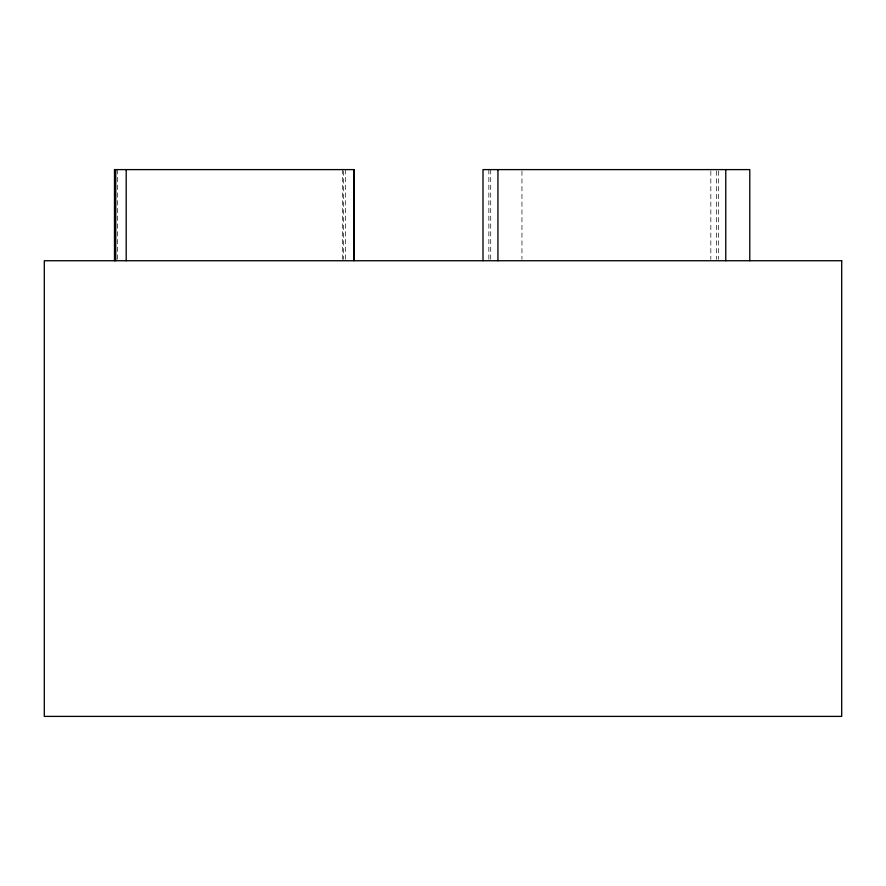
<?xml version="1.0" encoding="UTF-8"?>
<svg xmlns="http://www.w3.org/2000/svg" width="886" height="886" viewBox="0 0 886 886"><rect width="100%" height="100%" fill="white"/><g stroke="black" fill="none" stroke-linecap="round" stroke-linejoin="round"><path stroke-width="0.66" stroke-dasharray="4.43 3.32" d="M718.546 170.987L718.546 259.354M716.674 170.987L716.674 259.354M710.827 170.987L710.827 259.354M521.954 170.987L521.954 259.354M490.711 169.603L490.711 259.354M488.85 169.603L488.85 259.354M345.485 169.603L345.485 259.354M343.591 170.987L343.591 259.354M342.317 169.603L342.317 259.354M117.661 169.603L117.661 259.354"/><path stroke-width="1.33" d="M353.957 169.603L353.957 260.739L354.023 169.603L114.493 169.603L114.493 260.739M749.777 260.739L749.777 169.603L483.003 169.603L483.003 260.739M725.767 169.603L725.767 260.739M497.943 169.603L497.943 260.739M126.2 169.603L126.2 260.739M115.756 169.603L115.756 260.739M841.7 260.739L44.3 260.739L44.3 716.397L841.7 716.397L841.7 260.739"/></g></svg>
